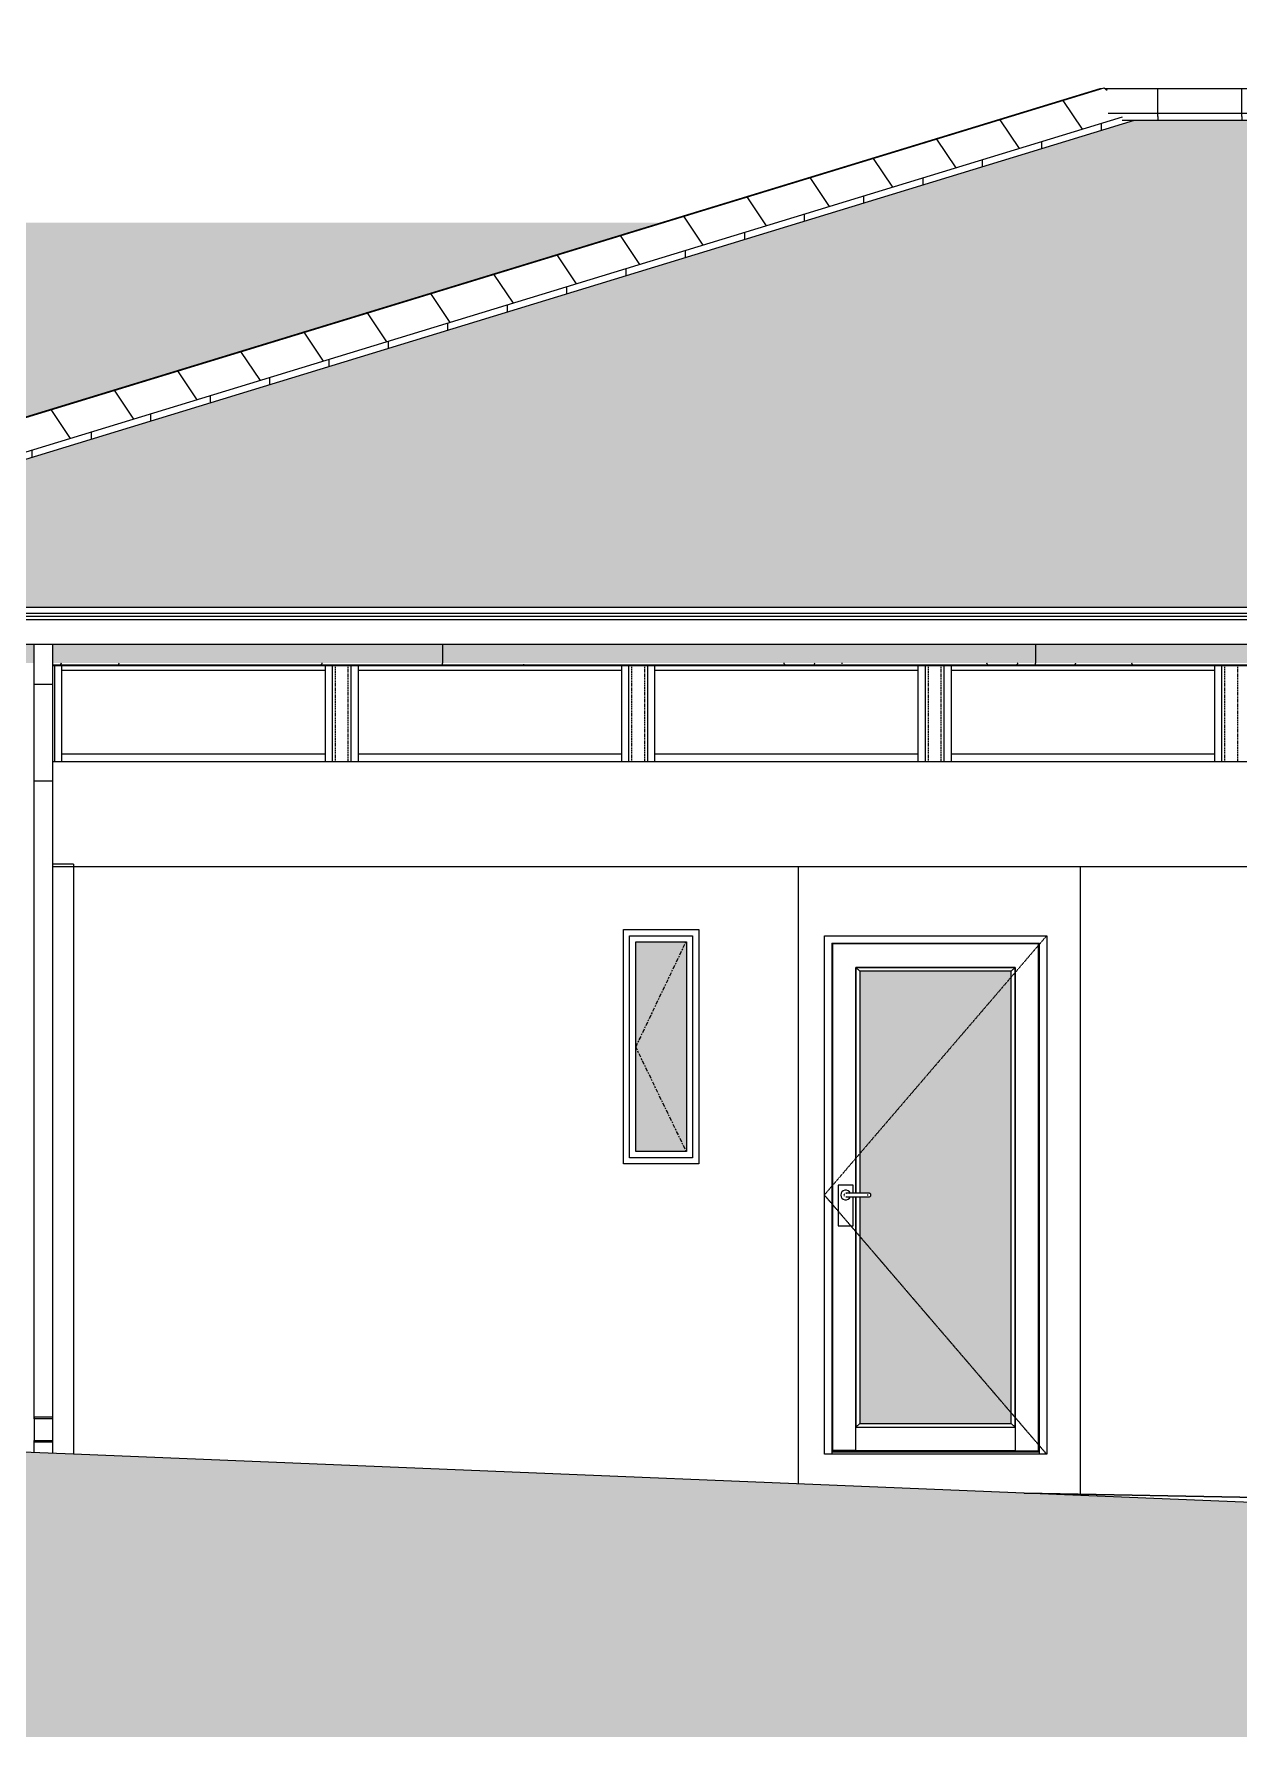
# Model space of a CAD drawing. Header units: millimetres. Extents: x -35517 to 139323, y -3702 to 5999.
# Drawn here: x 21487 to 26363, y -1145 to 5752 of the extents above; entities that cross this region are included whole.
import ezdxf

# ---------------------------------------------------------------- set-up
doc = ezdxf.new("R2010")
doc.units = ezdxf.units.MM
for name, pattern in [('Center', [31.75, 6.35, -4.7625, 15.875, -4.7625]), ('Detail Dash', [1.1, 0.55, -0.55]), ('Hidden', [7.14375, 4.7625, -2.38125])]:
    doc.linetypes.add(name, pattern=pattern)
for name, color, linetype, lineweight in [('A-DETL-GENF', 92, 'Continuous', 5), ('A-DETL-MEDM', 33, 'Continuous', 18), ('A-DOOR', 31, 'Continuous', 5), ('A-GENM', 13, 'Continuous', 5), ('A-GLAZ', 151, 'Continuous', 5), ('A-GLAZ-CWMG', 51, 'Continuous', 5), ('A-ROOF', 132, 'Continuous', 9), ('A-ROOF-OTLN', 132, 'Continuous', 5), ('A-ROOF-PATT', 132, 'Continuous', 9), ('A-WALL', 113, 'Continuous', 9), ('C-TOPO', 7, 'Continuous', 5), ('I-WALL', 2, 'Continuous', 9), ('S-COLS', 52, 'Continuous', 5)]:
    doc.layers.add(name, color=color, linetype=linetype, lineweight=lineweight)

# ---------------------------------------------------------------- blocks, each defined once
blk = doc.blocks.new('Door Aluminium - Single Opening Out with Cill - Door Aluminium Single Opening Out with Cill 900x2100-1421189-GENERAL SOUTH ELEVATION')
at = {"layer": 'A-DOOR', "linetype": 'Detail Dash'}
h = blk.add_hatch(color=256, dxfattribs=at)
h.paths.add_polyline_path([(5005.2, 125.1), (5618.9, 125.1), (5618.9, 1956.9), (5005.2, 1956.9), (5005.2, 1057), (5047.3, 1055.9), (5049.7, 1053.5), (5048.6, 1049), (5049.4, 1046.2), (5046.2, 1043.8), (5041.6, 1043.5), (5034.1, 1043), (5005.2, 1043), (5005.2, 228.2)])
h.paths.add_polyline_path([(5035.6, 1046.5), (5038.6, 1050), (5035.6, 1051.8), (5035.6, 1048.2)])
for p, q in [((4862.1, 1050), (5762.1, 2100)), ((4862.1, 1050), (5762.1, 2100)), ((4862.1, 1050), (5762.1, 0)), ((5762.1, 0), (4862.1, 1050))]:
    blk.add_line(p, q, dxfattribs=at)
at = {"layer": 'A-DOOR'}
for p, q in [((4892.1, 2070), (4892.1, 0)), ((4892.1, 2070), (5732.1, 2070)), ((5732.1, 2070), (5732.1, 0)), ((4895.1, 2067), (4895.1, 15)), ((5729.1, 2067), (4895.1, 2067)), ((5729.1, 14.3), (5729.1, 2067)), ((4990.1, 1056.8), (4990.1, 1972)), ((4990.1, 1972), (5634.1, 1972)), ((5005.2, 1956.9), (4990.2, 1971.8)), ((4990.2, 1971.8), (4990.2, 1056.8)), ((5633.9, 1971.8), (4990.2, 1971.8)), ((5005.2, 1956.9), (5005.2, 1056.8)), ((5618.9, 1956.9), (5005.2, 1956.9)), ((5633.9, 1971.8), (5618.9, 1956.9)), ((5618.9, 125.1), (5618.9, 1956.9)), ((5633.9, 110.2), (5633.9, 1971.8)), ((5634.1, 1972), (5634.1, 14.3)), ((4978.6, 1090), (4918.6, 1090)), ((4918.6, 1090), (4918.6, 925)), ((5035.6, 1057), (4963.6, 1057)), ((4963.6, 1043), (5035.6, 1043)), ((4978.6, 1056.6), (4978.6, 1090)), ((4978.6, 925), (4978.6, 1043.2)), ((4990.1, 15), (4990.1, 1043.2)), ((4990.2, 1043.2), (4990.2, 110.2)), ((5005.2, 1043.2), (5005.2, 125.1)), ((4918.6, 925), (4978.6, 925)), ((4990.1, 15), (4990.1, 110)), ((4990.1, 110), (5634.1, 110)), ((5005.2, 125.1), (4990.2, 110.2)), ((4990.2, 110.2), (5633.9, 110.2)), ((5005.2, 125.1), (5618.9, 125.1)), ((5618.9, 125.1), (5633.9, 110.2)), ((5634.1, 110), (5634.1, 15)), ((4895.1, 34.4), (4892.1, 34.4)), ((4892.1, 30.9), (4895.1, 30.9)), ((4892.1, 26.4), (4895.1, 26.4)), ((4892.1, 23.3), (4895.1, 23.3)), ((4892.1, 10.9), (5732.1, 10.9)), ((4892.1, 10.6), (5732.1, 10.6)), ((4990.1, 15), (4895.1, 15)), ((4907.1, 14.9), (5619.1, 14.9)), ((4990.1, 15), (5634.1, 15)), ((5619.1, 14.3), (5634.1, 14.3)), ((5634.1, 14.3), (5729.1, 14.3)), ((5732.1, 34.4), (5729.1, 34.4)), ((5729.1, 30.9), (5732.1, 30.9)), ((5729.1, 26.4), (5732.1, 26.4)), ((5729.1, 23.3), (5732.1, 23.3))]:
    blk.add_line(p, q, dxfattribs=at)
at = {"layer": 'A-DOOR', "flags": 128}
for points in [[(4963.6, 1057), (4963, 1057), (4962.4, 1057), (4961.8, 1057), (4961.2, 1057), (4960.6, 1057), (4960.1, 1057), (4959.5, 1057), (4958.9, 1057), (4958.3, 1057), (4957.8, 1057), (4957.2, 1057), (4956.7, 1057), (4956.2, 1057), (4955.6, 1057), (4955.1, 1057), (4954.7, 1057), (4954.2, 1057), (4953.7, 1057), (4953.3, 1057), (4952.9, 1057), (4952.4, 1057), (4952.1, 1057), (4951.7, 1057), (4951.3, 1057), (4951, 1057), (4950.7, 1057), (4950.4, 1057), (4950.1, 1057), (4949.9, 1057), (4949.6, 1057), (4949.4, 1057), (4949.2, 1057), (4949.1, 1057), (4948.9, 1057), (4948.8, 1057), (4948.7, 1057), (4948.7, 1057), (4948.6, 1057), (4948.6, 1057)], [(4948.6, 1043), (4948.6, 1043), (4948.7, 1043), (4948.7, 1043), (4948.8, 1043), (4948.9, 1043), (4949, 1043), (4949.2, 1043), (4949.4, 1043), (4949.6, 1043), (4949.8, 1043), (4950, 1043), (4950.3, 1043), (4950.6, 1043), (4950.9, 1043), (4951.2, 1043), (4951.6, 1043), (4952, 1043), (4952.3, 1043), (4952.7, 1043), (4953.2, 1043), (4953.6, 1043), (4954.1, 1043), (4954.5, 1043), (4955, 1043), (4955.5, 1043), (4956, 1043), (4956.5, 1043), (4957.1, 1043), (4957.6, 1043), (4958.2, 1043), (4958.7, 1043), (4959.3, 1043), (4959.9, 1043), (4960.5, 1043), (4961.1, 1043), (4961.7, 1043), (4962.3, 1043), (4962.9, 1043), (4963.5, 1043), (4963.6, 1043)], [(5043.6, 1057), (5043.6, 1057), (5043.6, 1057), (5043.6, 1057), (5043.5, 1057), (5043.5, 1057), (5043.4, 1057), (5043.3, 1057), (5043.2, 1057), (5043.1, 1057), (5043, 1057), (5042.9, 1057), (5042.7, 1057), (5042.6, 1057), (5042.4, 1057), (5042.2, 1057), (5042, 1057), (5041.8, 1057), (5041.6, 1057), (5041.4, 1057), (5041.2, 1057), (5041, 1057), (5040.7, 1057), (5040.5, 1057), (5040.2, 1057), (5039.9, 1057), (5039.7, 1057), (5039.4, 1057), (5039.1, 1057), (5038.8, 1057), (5038.5, 1057), (5038.2, 1057), (5037.9, 1057), (5037.6, 1057), (5037.3, 1057), (5037, 1057), (5036.7, 1057), (5036.3, 1057), (5036, 1057), (5035.7, 1057), (5035.6, 1057)], [(5035.6, 1043), (5035.9, 1043), (5036.3, 1043), (5036.6, 1043), (5036.9, 1043), (5037.2, 1043), (5037.5, 1043), (5037.8, 1043), (5038.1, 1043), (5038.4, 1043), (5038.7, 1043), (5039, 1043), (5039.3, 1043), (5039.6, 1043), (5039.9, 1043), (5040.1, 1043), (5040.4, 1043), (5040.6, 1043), (5040.9, 1043), (5041.1, 1043), (5041.4, 1043), (5041.6, 1043), (5041.8, 1043), (5042, 1043), (5042.2, 1043), (5042.3, 1043), (5042.5, 1043), (5042.7, 1043), (5042.8, 1043), (5043, 1043), (5043.1, 1043), (5043.2, 1043), (5043.3, 1043), (5043.4, 1043), (5043.4, 1043), (5043.5, 1043), (5043.5, 1043), (5043.6, 1043), (5043.6, 1043), (5043.6, 1043)]]:
    blk.add_lwpolyline(points, dxfattribs=at)
at = {"layer": 'A-DOOR'}
for centre, radius, start, end in [((4948.6, 1050), 20, 19.81813, 180), ((4948.6, 1050), 20, 180, 340.07082), ((4948.6, 1050), 7, 135, 180), ((4948.6, 1050), 7, 180, 225), ((4948.6, 1050), 7, 270, 295.61428), ((4948.6, 1050), 7, 60, 75), ((5043.6, 1050), 7, 165, 180), ((5043.6, 1050), 7, 180, 195), ((5043.6, 1050), 7, 0, 105), ((5043.6, 1050), 7, 255, 0)]:
    blk.add_arc(centre, radius, start, end, dxfattribs=at)
blk = doc.blocks.new('Durowin 949 x 305 - NCS6 - NCS6-1327012-GENERAL SOUTH ELEVATION')
at = {"layer": 'A-GLAZ'}
blk.add_hatch(color=256, dxfattribs=at).paths.add_polyline_path([(4098.6, 1226), (4303.6, 1226), (4303.6, 2075), (4098.6, 2075), (4098.6, 1431)])
for p, q in [((4073.6, 1201), (4073.6, 2100)), ((4073.6, 2100), (4328.6, 2100)), ((4098.6, 2075), (4303.6, 2075)), ((4098.6, 1226), (4098.6, 2075)), ((4303.6, 2075), (4303.6, 1226)), ((4328.6, 2100), (4328.6, 1201)), ((4328.6, 1201), (4073.6, 1201)), ((4303.6, 1226), (4098.6, 1226))]:
    blk.add_line(p, q, dxfattribs=at)
at = {"layer": 'A-GLAZ', "linetype": 'Center'}
for p in [(4301.5, 2075), (4303.6, 1226)]:
    blk.add_line(p, (4098.6, 1650.5), dxfattribs=at)
blk = doc.blocks.new('Column Steel Square Hollow Sections - 75x75-1394927-GENERAL SOUTH ELEVATION')
at = {"layer": 'S-COLS', "linetype": 'Hidden'}
for p, q in [((483.1, 2805), (483.1, 3195)), ((534.1, 3195), (534.1, 2805))]:
    blk.add_line(p, q, dxfattribs=at)
blk = doc.blocks.new('Downpipe - Downpipe-V233-GENERAL SOUTH ELEVATION')
at = {"layer": 'A-GENM'}
for p, q in [((1663.6, 3119), (1663.6, 3280.1)), ((1738.6, 3280.1), (1738.6, 3119)), ((1663.6, 2727.6), (1663.6, 3119)), ((1663.6, 3119), (1738.6, 3119)), ((1738.6, 3119), (1738.6, 2727.6)), ((1663.6, 144.1), (1663.6, 2727.6)), ((1663.6, 2727.6), (1738.6, 2727.6)), ((1738.6, 2727.6), (1738.6, 144.1)), ((1663.6, 151.5), (1738.6, 151.5)), ((1663.6, 151.5), (1663.6, 55.9)), ((1738.6, 144.1), (1663.6, 144.1)), ((1738.6, 151.5), (1738.6, 55.9)), ((1663.6, 55.9), (1738.6, 55.9)), ((1663.6, 48.6), (1663.6, 55.9)), ((1738.6, 48.6), (1663.6, 48.6)), ((1663.6, 6.5), (1663.6, 48.6)), ((1738.6, 55.9), (1738.6, 48.6)), ((1738.6, 48.6), (1738.6, 3.5))]:
    blk.add_line(p, q, dxfattribs=at)
blk = doc.blocks.new('FP_238-GENERAL SOUTH ELEVATION')
at = {"layer": 'A-ROOF-OTLN'}
blk.add_line((1738.6, 3195), (12471.1, 3195), dxfattribs=at)
at = {"layer": 'A-ROOF-PATT', "lineweight": 5}
for p, q in [((1738.6, 3197), (12471.1, 3197)), ((1766.9, 3194.7), (1766.7, 3194.5)), ((1767.1, 3194.8), (1766.9, 3194.7)), ((1767.3, 3195), (1767.1, 3194.8)), ((1767.5, 3195.1), (1767.3, 3195)), ((1767.6, 3195.3), (1767.5, 3195.1)), ((1767.8, 3195.5), (1767.6, 3195.3)), ((1768, 3195.7), (1767.8, 3195.5)), ((1768.2, 3195.9), (1768, 3195.7)), ((1768.4, 3196.2), (1768.2, 3195.9)), ((1768.6, 3196.4), (1768.4, 3196.2)), ((1768.8, 3196.6), (1768.6, 3196.4)), ((1769, 3196.9), (1768.8, 3196.6)), ((1769.2, 3197.1), (1769, 3196.9)), ((1769.4, 3197.4), (1769.2, 3197.1)), ((1769.5, 3197.7), (1769.4, 3197.4)), ((1769.7, 3198), (1769.5, 3197.7)), ((1769.9, 3198.3), (1769.7, 3198)), ((1770.1, 3198.6), (1769.9, 3198.3)), ((1770.3, 3198.9), (1770.1, 3198.6)), ((1770.5, 3199.2), (1770.3, 3198.9)), ((1770.7, 3199.5), (1770.5, 3199.2)), ((1770.9, 3199.9), (1770.7, 3199.5)), ((1771.1, 3200.2), (1770.9, 3199.9)), ((1771.3, 3200.5), (1771.1, 3200.2)), ((1771.4, 3200.9), (1771.3, 3200.5)), ((1771.6, 3201.2), (1771.4, 3200.9)), ((1771.8, 3201.6), (1771.6, 3201.2)), ((1772, 3201.9), (1771.8, 3201.6)), ((1772.2, 3202.3), (1772, 3201.9)), ((1772.4, 3202.7), (1772.2, 3202.3)), ((1772.6, 3203), (1772.4, 3202.7)), ((1772.8, 3203.4), (1772.6, 3203)), ((1773, 3203.8), (1772.8, 3203.4)), ((1773.1, 3204.1), (1773, 3203.8)), ((1773.3, 3204.5), (1773.1, 3204.1)), ((1905.4, 3193.9), (1939, 3193.9)), ((1999.7, 3193.9), (1999.5, 3193.8)), ((1999.9, 3193.9), (1999.7, 3193.9)), ((2000.1, 3193.9), (1999.9, 3193.9)), ((2000.3, 3194), (2000.1, 3193.9)), ((2000.5, 3194.1), (2000.3, 3194)), ((2000.7, 3194.2), (2000.5, 3194.1)), ((2000.9, 3194.2), (2000.7, 3194.2)), ((2001.1, 3194.4), (2000.9, 3194.2)), ((2001.3, 3194.5), (2001.1, 3194.4)), ((2001.5, 3194.6), (2001.3, 3194.5)), ((2001.7, 3194.8), (2001.5, 3194.6)), ((2001.8, 3194.9), (2001.7, 3194.8)), ((2002, 3195.1), (2001.8, 3194.9)), ((2002.2, 3195.3), (2002, 3195.1)), ((2002.4, 3195.5), (2002.2, 3195.3)), ((2002.6, 3195.7), (2002.4, 3195.5)), ((2002.8, 3195.9), (2002.6, 3195.7)), ((2003, 3196.1), (2002.8, 3195.9)), ((2003.2, 3196.3), (2003, 3196.1)), ((2003.4, 3196.6), (2003.2, 3196.3)), ((2003.6, 3196.8), (2003.4, 3196.6)), ((2003.8, 3197.1), (2003.6, 3196.8)), ((2004, 3197.4), (2003.8, 3197.1)), ((2004.1, 3197.6), (2004, 3197.4)), ((2004.3, 3197.9), (2004.1, 3197.6)), ((2004.5, 3198.2), (2004.3, 3197.9)), ((2004.7, 3198.5), (2004.5, 3198.2)), ((2004.9, 3198.8), (2004.7, 3198.5)), ((2005.1, 3199.2), (2004.9, 3198.8)), ((2005.3, 3199.5), (2005.1, 3199.2)), ((2005.5, 3199.8), (2005.3, 3199.5)), ((2005.7, 3200.2), (2005.5, 3199.8)), ((2005.9, 3200.5), (2005.7, 3200.2)), ((2006.1, 3200.9), (2005.9, 3200.5)), ((2006.2, 3201.2), (2006.1, 3200.9)), ((2006.4, 3201.6), (2006.2, 3201.2)), ((2006.6, 3201.9), (2006.4, 3201.6)), ((2006.8, 3202.3), (2006.6, 3201.9)), ((2007, 3202.6), (2006.8, 3202.3)), ((2007.2, 3203), (2007, 3202.6)), ((2007.4, 3203.4), (2007.2, 3203)), ((2007.6, 3203.8), (2007.4, 3203.4)), ((2007.8, 3204.1), (2007.6, 3203.8)), ((2008, 3204.5), (2007.8, 3204.1)), ((2108.6, 3193.9), (2142.2, 3193.9)), ((2616.6, 3193.9), (2650.2, 3193.9)), ((2821, 3193.9), (2820.8, 3193.8)), ((2821.2, 3193.9), (2821, 3193.9)), ((2821.3, 3193.9), (2821.2, 3193.9)), ((2821.5, 3194), (2821.3, 3193.9)), ((2821.7, 3194.1), (2821.5, 3194)), ((2821.9, 3194.2), (2821.7, 3194.1)), ((2822.1, 3194.2), (2821.9, 3194.2)), ((2822.3, 3194.4), (2822.1, 3194.2)), ((2822.5, 3194.5), (2822.3, 3194.4)), ((2822.7, 3194.6), (2822.5, 3194.5)), ((2822.9, 3194.8), (2822.7, 3194.6)), ((2823.1, 3194.9), (2822.9, 3194.8)), ((2823.3, 3195.1), (2823.1, 3194.9)), ((2823.5, 3195.3), (2823.3, 3195.1)), ((2823.6, 3195.5), (2823.5, 3195.3)), ((2823.8, 3195.7), (2823.6, 3195.5)), ((2824, 3195.9), (2823.8, 3195.7)), ((2824.2, 3196.1), (2824, 3195.9)), ((2824.4, 3196.3), (2824.2, 3196.1)), ((2824.6, 3196.6), (2824.4, 3196.3)), ((2824.8, 3196.8), (2824.6, 3196.6)), ((2825, 3197.1), (2824.8, 3196.8)), ((2825.2, 3197.4), (2825, 3197.1)), ((2825.4, 3197.6), (2825.2, 3197.4)), ((2825.6, 3197.9), (2825.4, 3197.6)), ((2825.7, 3198.2), (2825.6, 3197.9)), ((2825.9, 3198.5), (2825.7, 3198.2)), ((2826.1, 3198.8), (2825.9, 3198.5)), ((2826.3, 3199.2), (2826.1, 3198.8)), ((2826.5, 3199.5), (2826.3, 3199.2)), ((2826.7, 3199.8), (2826.5, 3199.5)), ((2826.9, 3200.2), (2826.7, 3199.8)), ((2827.1, 3200.5), (2826.9, 3200.2)), ((2827.3, 3200.9), (2827.1, 3200.5)), ((2827.5, 3201.2), (2827.3, 3200.9)), ((2827.7, 3201.6), (2827.5, 3201.2)), ((2827.9, 3201.9), (2827.7, 3201.6)), ((2828, 3202.3), (2827.9, 3201.9)), ((2828.2, 3202.6), (2828, 3202.3)), ((2828.4, 3203), (2828.2, 3202.6)), ((2828.6, 3203.4), (2828.4, 3203)), ((2828.8, 3203.8), (2828.6, 3203.4)), ((2829, 3204.1), (2828.8, 3203.8)), ((2829.2, 3204.5), (2829, 3204.1)), ((2921.4, 3193.9), (2955, 3193.9)), ((3055.6, 3193.9), (3055.4, 3193.8)), ((3055.8, 3193.9), (3055.6, 3193.9)), ((3056, 3193.9), (3055.8, 3193.9)), ((3056.1, 3194), (3056, 3193.9)), ((3226.2, 3193.9), (3259.8, 3193.9)), ((3317.1, 3197), (3317.1, 3204.5)), ((3645.5, 3199.1), (3645.3, 3199.4)), ((3645.7, 3198.8), (3645.5, 3199.1)), ((3645.9, 3198.5), (3645.7, 3198.8)), ((3646.1, 3198.2), (3645.9, 3198.5)), ((3646.3, 3197.9), (3646.1, 3198.2)), ((3646.5, 3197.6), (3646.3, 3197.9)), ((3646.7, 3197.3), (3646.5, 3197.6)), ((3646.8, 3197), (3646.7, 3197.3)), ((3647, 3196.8), (3646.8, 3197)), ((3647.2, 3196.5), (3647, 3196.8)), ((3647.4, 3196.3), (3647.2, 3196.5)), ((3647.6, 3196.1), (3647.4, 3196.3)), ((3647.8, 3195.8), (3647.6, 3196.1)), ((3648, 3195.6), (3647.8, 3195.8)), ((3648.2, 3195.4), (3648, 3195.6)), ((3648.4, 3195.2), (3648.2, 3195.4)), ((3648.5, 3195.1), (3648.4, 3195.2)), ((3648.7, 3194.9), (3648.5, 3195.1)), ((3648.9, 3194.7), (3648.7, 3194.9)), ((3649.1, 3194.6), (3648.9, 3194.7)), ((3649.3, 3194.5), (3649.1, 3194.6)), ((3649.5, 3194.3), (3649.3, 3194.5)), ((3649.7, 3194.2), (3649.5, 3194.3)), ((3649.9, 3194.1), (3649.7, 3194.2)), ((3650.1, 3194.1), (3649.9, 3194.1)), ((3650.3, 3194), (3650.1, 3194.1)), ((3650.4, 3193.9), (3650.3, 3194)), ((3650.6, 3193.9), (3650.4, 3193.9)), ((3650.8, 3193.9), (3650.6, 3193.9)), ((3651, 3193.8), (3650.8, 3193.9)), ((3835.8, 3193.9), (3869.4, 3193.9)), ((4140.6, 3193.9), (4174.2, 3193.9)), ((4343.8, 3193.9), (4377.4, 3193.9)), ((4463.4, 3193.9), (4463.2, 3193.8)), ((4463.6, 3193.9), (4463.4, 3193.9)), ((4463.8, 3193.9), (4463.6, 3193.9)), ((4464, 3194), (4463.8, 3193.9)), ((4464.2, 3194.1), (4464, 3194)), ((4464.4, 3194.1), (4464.2, 3194.1)), ((4464.5, 3194.2), (4464.4, 3194.1)), ((4464.7, 3194.4), (4464.5, 3194.2)), ((4464.9, 3194.5), (4464.7, 3194.4)), ((4465.1, 3194.6), (4464.9, 3194.5)), ((4465.3, 3194.7), (4465.1, 3194.6)), ((4465.5, 3194.9), (4465.3, 3194.7)), ((4465.7, 3195.1), (4465.5, 3194.9)), ((4465.9, 3195.2), (4465.7, 3195.1)), ((4466.1, 3195.4), (4465.9, 3195.2)), ((4466.3, 3195.6), (4466.1, 3195.4)), ((4466.5, 3195.8), (4466.3, 3195.6)), ((4466.6, 3196.1), (4466.5, 3195.8)), ((4466.8, 3196.3), (4466.6, 3196.1)), ((4467, 3196.5), (4466.8, 3196.3)), ((4467.2, 3196.8), (4467, 3196.5)), ((4467.4, 3197.1), (4467.2, 3196.8)), ((4467.6, 3197.3), (4467.4, 3197.1)), ((4698.6, 3204.1), (4698.4, 3204.5)), ((4698.8, 3203.8), (4698.6, 3204.1)), ((4699, 3203.4), (4698.8, 3203.8)), ((4699.2, 3203), (4699, 3203.4)), ((4699.4, 3202.6), (4699.2, 3203)), ((4699.6, 3202.3), (4699.4, 3202.6)), ((4699.8, 3201.9), (4699.6, 3202.3)), ((4700, 3201.6), (4699.8, 3201.9)), ((4700.2, 3201.2), (4700, 3201.6)), ((4700.4, 3200.9), (4700.2, 3201.2)), ((4700.5, 3200.5), (4700.4, 3200.9)), ((4700.7, 3200.2), (4700.5, 3200.5)), ((4700.9, 3199.8), (4700.7, 3200.2)), ((4701.1, 3199.5), (4700.9, 3199.8)), ((4701.3, 3199.2), (4701.1, 3199.5)), ((4701.5, 3198.8), (4701.3, 3199.2)), ((4701.7, 3198.5), (4701.5, 3198.8)), ((4701.9, 3198.2), (4701.7, 3198.5)), ((4702.1, 3197.9), (4701.9, 3198.2)), ((4702.3, 3197.6), (4702.1, 3197.9)), ((4702.5, 3197.4), (4702.3, 3197.6)), ((4702.7, 3197.1), (4702.5, 3197.4)), ((4702.8, 3196.8), (4702.7, 3197.1)), ((4703, 3196.6), (4702.8, 3196.8)), ((4703.2, 3196.3), (4703, 3196.6)), ((4703.4, 3196.1), (4703.2, 3196.3)), ((4703.6, 3195.9), (4703.4, 3196.1)), ((4703.8, 3195.7), (4703.6, 3195.9)), ((4704, 3195.5), (4703.8, 3195.7)), ((4704.2, 3195.3), (4704, 3195.5)), ((4704.4, 3195.1), (4704.2, 3195.3)), ((4704.6, 3194.9), (4704.4, 3195.1)), ((4704.8, 3194.8), (4704.6, 3194.9)), ((4705, 3194.6), (4704.8, 3194.8)), ((4705.1, 3194.5), (4705, 3194.6)), ((4705.3, 3194.4), (4705.1, 3194.5)), ((4705.5, 3194.2), (4705.3, 3194.4)), ((4705.7, 3194.2), (4705.5, 3194.2)), ((4705.9, 3194.1), (4705.7, 3194.2)), ((4706.1, 3194), (4705.9, 3194.1)), ((4706.3, 3193.9), (4706.1, 3194)), ((4706.5, 3193.9), (4706.3, 3193.9)), ((4706.7, 3193.9), (4706.5, 3193.9)), ((4706.9, 3193.8), (4706.7, 3193.9)), ((4816.6, 3194.3), (4816.4, 3194.2)), ((4816.8, 3194.4), (4816.6, 3194.3)), ((4817, 3194.5), (4816.8, 3194.4)), ((4817.2, 3194.7), (4817, 3194.5)), ((4817.3, 3194.8), (4817.2, 3194.7)), ((4817.5, 3195), (4817.3, 3194.8)), ((4817.7, 3195.1), (4817.5, 3195)), ((4817.9, 3195.3), (4817.7, 3195.1)), ((4818.1, 3195.5), (4817.9, 3195.3)), ((4818.3, 3195.7), (4818.1, 3195.5)), ((4818.5, 3195.9), (4818.3, 3195.7)), ((4818.7, 3196.2), (4818.5, 3195.9)), ((4818.9, 3196.4), (4818.7, 3196.2)), ((4819, 3196.6), (4818.9, 3196.4)), ((4819.2, 3196.9), (4819, 3196.6)), ((4819.4, 3197.2), (4819.2, 3196.9)), ((4819.6, 3197.4), (4819.4, 3197.2)), ((4819.8, 3197.7), (4819.6, 3197.4)), ((4820, 3198), (4819.8, 3197.7)), ((4820.2, 3198.3), (4820, 3198)), ((4820.4, 3198.6), (4820.2, 3198.3)), ((4820.6, 3198.9), (4820.4, 3198.6)), ((4820.8, 3199.2), (4820.6, 3198.9)), ((4820.9, 3199.5), (4820.8, 3199.2)), ((4821.1, 3199.9), (4820.9, 3199.5)), ((4821.3, 3200.2), (4821.1, 3199.9)), ((4821.5, 3200.5), (4821.3, 3200.2)), ((4821.7, 3200.9), (4821.5, 3200.5)), ((4821.9, 3201.2), (4821.7, 3200.9)), ((4822.1, 3201.6), (4821.9, 3201.2)), ((4822.3, 3201.9), (4822.1, 3201.6)), ((4822.5, 3202.3), (4822.3, 3201.9)), ((4822.6, 3202.7), (4822.5, 3202.3)), ((4822.8, 3203), (4822.6, 3202.7)), ((4823, 3203.4), (4822.8, 3203)), ((4823.2, 3203.8), (4823, 3203.4)), ((4823.4, 3204.1), (4823.2, 3203.8)), ((4823.6, 3204.5), (4823.4, 3204.1)), ((4851.8, 3193.9), (4885.4, 3193.9)), ((4933.3, 3204.1), (4933.1, 3204.5)), ((4933.5, 3203.8), (4933.3, 3204.1)), ((4933.6, 3203.4), (4933.5, 3203.8)), ((4933.8, 3203.1), (4933.6, 3203.4)), ((4934, 3202.7), (4933.8, 3203.1)), ((4934.2, 3202.3), (4934, 3202.7)), ((4934.4, 3202), (4934.2, 3202.3)), ((4934.6, 3201.6), (4934.4, 3202)), ((4934.8, 3201.3), (4934.6, 3201.6)), ((5057, 3194.6), (5056.8, 3194.7)), ((5057.2, 3194.4), (5057, 3194.6)), ((5057.3, 3194.3), (5057.2, 3194.4)), ((5057.5, 3194.2), (5057.3, 3194.3)), ((5057.7, 3194.1), (5057.5, 3194.2)), ((5057.9, 3194.1), (5057.7, 3194.1)), ((5058.1, 3194), (5057.9, 3194.1)), ((5058.3, 3193.9), (5058.1, 3194)), ((5058.5, 3193.9), (5058.3, 3193.9)), ((5058.6, 3193.9), (5058.5, 3193.9)), ((5058.8, 3193.8), (5058.6, 3193.9)), ((5156.6, 3193.9), (5190.2, 3193.9)), ((5461.4, 3193.9), (5495, 3193.9)), ((5519.9, 3204.1), (5519.7, 3204.5)), ((5520, 3203.8), (5519.9, 3204.1)), ((5520.2, 3203.4), (5520, 3203.8)), ((5520.4, 3203), (5520.2, 3203.4)), ((5520.6, 3202.7), (5520.4, 3203)), ((5520.8, 3202.3), (5520.6, 3202.7)), ((5521, 3201.9), (5520.8, 3202.3)), ((5521.2, 3201.6), (5521, 3201.9)), ((5521.4, 3201.2), (5521.2, 3201.6)), ((5521.6, 3200.9), (5521.4, 3201.2)), ((5521.8, 3200.5), (5521.6, 3200.9)), ((5522, 3200.2), (5521.8, 3200.5)), ((5522.1, 3199.8), (5522, 3200.2)), ((5522.3, 3199.5), (5522.1, 3199.8)), ((5522.5, 3199.2), (5522.3, 3199.5)), ((5522.7, 3198.9), (5522.5, 3199.2)), ((5522.9, 3198.6), (5522.7, 3198.9)), ((5523.1, 3198.3), (5522.9, 3198.6)), ((5523.3, 3198), (5523.1, 3198.3)), ((5523.5, 3197.7), (5523.3, 3198)), ((5523.7, 3197.4), (5523.5, 3197.7)), ((5523.9, 3197.1), (5523.7, 3197.4)), ((5524, 3196.9), (5523.9, 3197.1)), ((5524.2, 3196.6), (5524, 3196.9)), ((5524.4, 3196.4), (5524.2, 3196.6)), ((5524.6, 3196.1), (5524.4, 3196.4)), ((5524.8, 3195.9), (5524.6, 3196.1)), ((5525, 3195.7), (5524.8, 3195.9)), ((5525.2, 3195.5), (5525, 3195.7)), ((5525.4, 3195.3), (5525.2, 3195.5)), ((5525.6, 3195.1), (5525.4, 3195.3)), ((5525.8, 3194.9), (5525.6, 3195.1)), ((5526, 3194.8), (5525.8, 3194.9)), ((5526.1, 3194.6), (5526, 3194.8)), ((5526.3, 3194.5), (5526.1, 3194.6)), ((5526.5, 3194.4), (5526.3, 3194.5)), ((5526.7, 3194.3), (5526.5, 3194.4)), ((5526.9, 3194.2), (5526.7, 3194.3)), ((5527.1, 3194.1), (5526.9, 3194.2)), ((5636.6, 3193.9), (5636.4, 3193.8)), ((5636.8, 3193.9), (5636.6, 3193.9)), ((5637, 3193.9), (5636.8, 3193.9)), ((5637.2, 3194), (5637, 3193.9)), ((5637.4, 3194.1), (5637.2, 3194)), ((5637.5, 3194.2), (5637.4, 3194.1)), ((5637.7, 3194.2), (5637.5, 3194.2)), ((5637.9, 3194.4), (5637.7, 3194.2)), ((5638.1, 3194.5), (5637.9, 3194.4)), ((5638.3, 3194.6), (5638.1, 3194.5)), ((5638.5, 3194.8), (5638.3, 3194.6)), ((5638.7, 3194.9), (5638.5, 3194.8)), ((5638.9, 3195.1), (5638.7, 3194.9)), ((5639.1, 3195.3), (5638.9, 3195.1)), ((5639.3, 3195.5), (5639.1, 3195.3)), ((5639.5, 3195.7), (5639.3, 3195.5)), ((5639.6, 3195.9), (5639.5, 3195.7)), ((5639.8, 3196.1), (5639.6, 3195.9)), ((5640, 3196.3), (5639.8, 3196.1)), ((5640.2, 3196.6), (5640, 3196.3)), ((5640.4, 3196.8), (5640.2, 3196.6)), ((5640.6, 3197.1), (5640.4, 3196.8)), ((5640.8, 3197.4), (5640.6, 3197.1)), ((5641, 3197.6), (5640.8, 3197.4)), ((5641.2, 3197.9), (5641, 3197.6)), ((5641.4, 3198.2), (5641.2, 3197.9)), ((5641.6, 3198.5), (5641.4, 3198.2)), ((5641.8, 3198.8), (5641.6, 3198.5)), ((5641.9, 3199.2), (5641.8, 3198.8)), ((5642.1, 3199.5), (5641.9, 3199.2)), ((5642.3, 3199.8), (5642.1, 3199.5)), ((5642.5, 3200.2), (5642.3, 3199.8)), ((5642.7, 3200.5), (5642.5, 3200.2)), ((5642.9, 3200.9), (5642.7, 3200.5)), ((5643.1, 3201.2), (5642.9, 3200.9)), ((5643.3, 3201.6), (5643.1, 3201.2)), ((5643.5, 3201.9), (5643.3, 3201.6)), ((5643.7, 3202.3), (5643.5, 3201.9)), ((5643.9, 3202.6), (5643.7, 3202.3)), ((5644.1, 3203), (5643.9, 3202.6)), ((5644.2, 3203.4), (5644.1, 3203)), ((5644.4, 3203.8), (5644.2, 3203.4)), ((5644.6, 3204.1), (5644.4, 3203.8)), ((5644.8, 3204.5), (5644.6, 3204.1)), ((5717.1, 3197), (5717.1, 3204.5)), ((5871.2, 3193.9), (5871, 3193.8)), ((5871.4, 3193.9), (5871.2, 3193.9)), ((5871.6, 3193.9), (5871.4, 3193.9)), ((5871.8, 3194), (5871.6, 3193.9)), ((5872, 3194.1), (5871.8, 3194)), ((5872.2, 3194.2), (5872, 3194.1)), ((5872.4, 3194.2), (5872.2, 3194.2)), ((5872.6, 3194.4), (5872.4, 3194.2)), ((5872.7, 3194.5), (5872.6, 3194.4)), ((5872.9, 3194.6), (5872.7, 3194.5)), ((5873.1, 3194.8), (5872.9, 3194.6)), ((5873.3, 3194.9), (5873.1, 3194.8)), ((5873.5, 3195.1), (5873.3, 3194.9)), ((5873.7, 3195.3), (5873.5, 3195.1)), ((5873.9, 3195.4), (5873.7, 3195.3)), ((5874.1, 3195.7), (5873.9, 3195.4)), ((5874.3, 3195.9), (5874.1, 3195.7)), ((5874.5, 3196.1), (5874.3, 3195.9)), ((5874.7, 3196.3), (5874.5, 3196.1)), ((5874.8, 3196.6), (5874.7, 3196.3)), ((5875, 3196.8), (5874.8, 3196.6)), ((5875.2, 3197.1), (5875, 3196.8)), ((5875.4, 3197.3), (5875.2, 3197.1)), ((5875.6, 3197.6), (5875.4, 3197.3)), ((5875.8, 3197.9), (5875.6, 3197.6)), ((5876, 3198.2), (5875.8, 3197.9)), ((5876.2, 3198.5), (5876, 3198.2)), ((5876.4, 3198.8), (5876.2, 3198.5)), ((5876.6, 3199.1), (5876.4, 3198.8)), ((5876.8, 3199.5), (5876.6, 3199.1)), ((5876.9, 3199.8), (5876.8, 3199.5)), ((5877.1, 3200.1), (5876.9, 3199.8)), ((5877.3, 3200.5), (5877.1, 3200.1)), ((5877.5, 3200.8), (5877.3, 3200.5)), ((5877.7, 3201.2), (5877.5, 3200.8)), ((5877.9, 3201.5), (5877.7, 3201.2)), ((5878.1, 3201.9), (5877.9, 3201.5)), ((5878.3, 3202.3), (5878.1, 3201.9)), ((5878.5, 3202.6), (5878.3, 3202.3)), ((5878.7, 3203), (5878.5, 3202.6)), ((5878.9, 3203.4), (5878.7, 3203)), ((5879.1, 3203.7), (5878.9, 3203.4)), ((6071, 3193.9), (6104.6, 3193.9)), ((6106.4, 3204.1), (6106.3, 3204.5)), ((6106.6, 3203.8), (6106.4, 3204.1)), ((6106.8, 3203.4), (6106.6, 3203.8)), ((6107, 3203), (6106.8, 3203.4)), ((6107.2, 3202.6), (6107, 3203)), ((6107.4, 3202.3), (6107.2, 3202.6)), ((6107.6, 3201.9), (6107.4, 3202.3)), ((6107.8, 3201.6), (6107.6, 3201.9)), ((6108, 3201.2), (6107.8, 3201.6)), ((6108.2, 3200.9), (6108, 3201.2)), ((6108.4, 3200.5), (6108.2, 3200.9)), ((6108.6, 3200.2), (6108.4, 3200.5)), ((6108.7, 3199.8), (6108.6, 3200.2)), ((6108.9, 3199.5), (6108.7, 3199.8)), ((6109.1, 3199.2), (6108.9, 3199.5)), ((6109.3, 3198.8), (6109.1, 3199.2)), ((6109.5, 3198.5), (6109.3, 3198.8)), ((6109.7, 3198.2), (6109.5, 3198.5)), ((6109.9, 3197.9), (6109.7, 3198.2)), ((6110.1, 3197.6), (6109.9, 3197.9)), ((6110.3, 3197.4), (6110.1, 3197.6)), ((6110.5, 3197.1), (6110.3, 3197.4)), ((6110.7, 3196.8), (6110.5, 3197.1)), ((6110.8, 3196.6), (6110.7, 3196.8)), ((6111, 3196.3), (6110.8, 3196.6)), ((6111.2, 3196.1), (6111, 3196.3)), ((6111.4, 3195.9), (6111.2, 3196.1)), ((6111.6, 3195.7), (6111.4, 3195.9)), ((6111.8, 3195.5), (6111.6, 3195.7)), ((6112, 3195.3), (6111.8, 3195.5)), ((6112.2, 3195.1), (6112, 3195.3)), ((6112.4, 3194.9), (6112.2, 3195.1)), ((6112.6, 3194.8), (6112.4, 3194.9)), ((6112.8, 3194.6), (6112.6, 3194.8)), ((6113, 3194.5), (6112.8, 3194.6)), ((6113.1, 3194.4), (6113, 3194.5)), ((6113.3, 3194.2), (6113.1, 3194.4)), ((6113.5, 3194.2), (6113.3, 3194.2)), ((6113.7, 3194.1), (6113.5, 3194.2)), ((6113.9, 3194), (6113.7, 3194.1)), ((6114.1, 3193.9), (6113.9, 3194)), ((6114.3, 3193.9), (6114.1, 3193.9)), ((6114.5, 3193.9), (6114.3, 3193.9)), ((6114.7, 3193.8), (6114.5, 3193.9)), ((6375.8, 3193.9), (6409.4, 3193.9))]:
    blk.add_line(p, q, dxfattribs=at)
blk = doc.blocks.new('Rectangular Mullion - 30x75-V253-GENERAL SOUTH ELEVATION')
at = {"layer": 'A-GLAZ-CWMG'}
for p, q in [((6576.1, 3175), (6576.1, 3195)), ((6576.1, 3175), (7641.1, 3175)), ((7641.1, 3195), (7641.1, 3175))]:
    blk.add_line(p, q, dxfattribs=at)
blk = doc.blocks.new('Rectangular Mullion - 30x75-1463165-GENERAL SOUTH ELEVATION')
at = {"layer": 'A-GLAZ-CWMG'}
for p, q in [((20976.1, 2805), (20976.1, 2835)), ((22041.1, 2835), (20976.1, 2835)), ((22041.1, 2835), (22041.1, 2805))]:
    blk.add_line(p, q, dxfattribs=at)
blk = doc.blocks.new('Rectangular Mullion - 30x75-V254-GENERAL SOUTH ELEVATION')
at = {"layer": 'A-GLAZ-CWMG'}
for p, q in [((7641.1, 3195), (7641.1, 2805)), ((7671.1, 2805), (7671.1, 3195))]:
    blk.add_line(p, q, dxfattribs=at)
blk = doc.blocks.new('Rectangular Mullion - 30x75-V252-GENERAL SOUTH ELEVATION')
at = {"layer": 'A-GLAZ-CWMG'}
for p, q in [((7746.1, 3195), (7746.1, 2805)), ((7776.1, 2805), (7776.1, 3195))]:
    blk.add_line(p, q, dxfattribs=at)

msp = doc.modelspace()

# ---------------------------------------------------------------- hatches: boundary and pattern name
at = {"layer": 'A-DETL-GENF'}
h = msp.add_hatch(dxfattribs=at)
h.set_pattern_fill('FP_79', style=0, pattern_type=2)
h.set_pattern_definition([(45, (87898.65, 32702.56), (0, 179.99969), [127.279, -127.279]), (45, (87928.65, 32672.56), (0, 179.99969), [127.279, -127.279]), (45, (87958.65, 32642.56), (0, 179.99969), [127.279, -127.279]), (315, (87988.65, 32642.56), (179.99969, 0), [127.279, -127.279]), (315, (88018.65, 32672.56), (179.99969, 0), [127.279, -127.279]), (315, (88048.65, 32702.56), (179.99969, 0), [127.279, -127.279])])
h.paths.add_polyline_path([(55482, -1144.7), (55482, -678.1), (52429.3, -678.1), (50337, -545.5), (48151.9, -507.3), (42190.5, -493.3), (27389, -234.8), (20061.4, 64), (18816.8, 110), (18816.8, 607.5), (13669.1, 967.4), (13669.1, -1144.7), (53131.4, -1144.7)])
at = {"layer": 'A-ROOF-PATT', "lineweight": 5}
h = msp.add_hatch(dxfattribs=at)
h.set_pattern_fill('FP_46', color=256, style=0, pattern_type=2)
h.set_pattern_definition([(0, (19823.2, 3973.174), (323.85, 44.557), [76.2, -63.5, 88.9, -38.1, -165.1]), (0, (19823.2, 3973.174), (323.85, 44.557), [-266.7, 114.3, -50.8]), (0, (19899.4, 3975.03), (323.85, 44.557), [63.5, -241.3, 50.8, -76.2]), (0, (20051.8, 3970.39), (323.85, 44.557), [38.1, -393.7]), (90, (19823.2, 3973.17), (-107.95, 44.557), [42.701, -135.529]), (90, (19899.4, 3973.17), (-107.95, 44.557), [41.773, -136.457]), (90, (19962.9, 3973.17), (-107.95, 44.557), [38.988, -139.242]), (90, (20051.8, 3970.39), (-107.95, 44.557), [42.701, -135.529]), (90, (20089.9, 3970.39), (-107.95, 44.557), [42.701, -135.529]), (90, (20204.2, 3973.17), (-107.95, 44.557), [40.844, -137.385])])
h.paths.add_polyline_path([(19379.2, 3431.1), (19409.9, 3431.1), (19409.9, 3435.3), (19383.3, 3457.6), (19296.8, 3431.1)])
h.paths.add_polyline_path([(39802.2, 3431.1), (50788.5, 3431.1), (43198.3, 5751.7), (42091.3, 5413.3), (42080.7, 5414.6), (42082.2, 5440.6), (42067.7, 5455.4), (41967.8, 5424.8), (41967.8, 5402.9), (25941.2, 5402.9), (19492, 3431.1), (37188.9, 3431.1)])
h.paths.add_polyline_path([(50983.8, 3431.1), (50897.3, 3457.6), (50870.6, 3435.3), (50870.6, 3431.1)])
h = msp.add_hatch(dxfattribs=at)
h.set_pattern_fill('FP_59', color=256, style=0, pattern_type=2)
h.set_pattern_definition([(40.413, (22506.76, 4482.02), (-160.9185, -0.0017), [])])
h.paths.add_polyline_path([(19253.2, 3503.8), (19296.8, 3540.1), (25799.8, 5528.3), (25801.3, 5530.8), (19288.5, 3539.6), (19271.2, 3522)])
h = msp.add_hatch(dxfattribs=at)
h.set_pattern_fill('FP_65', color=256, style=0, pattern_type=2)
h.set_pattern_definition([(123.795, (22619.13, 4485.3), (-308.4, 0.001), [])])
h.paths.add_polyline_path([(19420.5, 3436.8), (25890.2, 5414.8), (25833.8, 5429.7), (25829.6, 5523.9), (25817.8, 5533.8), (19296.8, 3540.1)])
h = msp.add_hatch(dxfattribs=at)
h.set_pattern_fill('FP_55', color=256, style=0, pattern_type=2)
h.set_pattern_definition([(90, (33855.06, 5480.25), (-340, 2e-14), [])])
h.paths.add_polyline_path([(41967.8, 5429.7), (41967.8, 5530.8), (25821.4, 5530.8), (25829.6, 5523.9), (25833.8, 5429.7), (41668.5, 5429.7)])
h.paths.add_polyline_path([(25799.8, 5528.3), (25807.8, 5530.8), (25801.3, 5530.8)])
h = msp.add_hatch(dxfattribs=at)
h.set_pattern_fill('FP_61', color=256, style=0, pattern_type=2)
h.set_pattern_definition([(90, (22681, 4427.54), (-240.416, 1e-14), [])])
h.paths.add_polyline_path([(19420.5, 3424.6), (25890.2, 5402.9), (25890.2, 5414.8), (19420.5, 3436.8)])
h = msp.add_hatch(dxfattribs=at)
h.set_pattern_fill('FP_62', color=256, style=0, pattern_type=2)
h.set_pattern_definition([(90, (22681, 4413.8), (-240.416, 1e-14), [])])
h.paths.add_polyline_path([(19420.5, 3409.3), (25941.2, 5402.9), (25890.2, 5402.6), (19420.5, 3424.6)])
h = msp.add_hatch(dxfattribs=at)
h.set_pattern_fill('FP_53', color=256, style=0, pattern_type=2)
h.set_pattern_definition([(90, (33855.06, 5423.8), (-340, 2e-14), [])])
h.paths.add_polyline_path([(39802.2, 5417.9), (41967.8, 5417.9), (41967.8, 5429.7), (25833.8, 5429.7), (25878.6, 5417.9), (34575.5, 5417.9)])
h = msp.add_hatch(dxfattribs=at)
h.set_pattern_fill('FP_54', color=256, style=0, pattern_type=2)
h.set_pattern_definition([(90, (33855.8, 5410.36), (-340, 2e-14), [])])
h.paths.add_polyline_path([(39802.2, 5402.9), (41967.8, 5402.9), (41967.8, 5417.9), (25878.6, 5417.9), (25890.2, 5414.8), (25890.2, 5402.9), (34575.5, 5402.9)])
h = msp.add_hatch(dxfattribs=at)
h.set_pattern_fill('FP_43', color=252, style=0, pattern_type=2)
h.set_pattern_definition([(0, (19823.2, -7484.285), (323.85, 76.2), [76.2, -63.5, 88.9, -38.1, -165.1]), (0, (19823.2, -7484.285), (323.85, 76.2), [-266.7, 114.3, -50.8]), (0, (19899.4, -7481.11), (323.85, 76.2), [63.5, -241.3, 50.8, -76.2]), (0, (20051.8, -7489.05), (323.85, 76.2), [38.1, -393.7]), (90, (19823.2, -7484.28), (-107.95, 76.2), [73.025, -231.775]), (90, (19899.4, -7484.28), (-107.95, 76.2), [71.438, -233.363]), (90, (19962.9, -7484.28), (-107.95, 76.2), [66.675, -238.125]), (90, (20051.8, -7489.05), (-107.95, 76.2), [73.025, -231.775]), (90, (20089.9, -7489.05), (-107.95, 76.2), [73.025, -231.775]), (90, (20204.2, -7484.28), (-107.95, 76.2), [69.85, -234.95])])
h.paths.add_polyline_path([(19653.6, 4027.3), (20883.5, 4027.3), (24026.5, 4988.2), (19653.6, 4988.2), (19653.6, 4661.8)])
h.paths.add_polyline_path([(50553.6, 4027.3), (50553.6, 4988.2), (46247.5, 4988.2), (49390.5, 4027.3), (50400.6, 4027.3)])
h = msp.add_hatch(dxfattribs=at)
h.set_pattern_fill('FP_66', color=256, style=0, pattern_type=2)
h.set_pattern_definition([(0, (33615.85, 0), (406.4, 101.6), [33.528, -271.272, 33.528, -271.272, -1625.6]), (0, (33615.85, 0), (406.4, 101.6), [-609.6, 33.528, -576.072, 33.528, -271.272, -711.2]), (0, (33615.85, 0), (406.4, 101.6), [-1524, 33.528, -169.672, 33.528, -474.472]), (120, (33768.25, 50.8), (-291.1882, 301.1527), [33.528, -271.272, 33.528, -271.272, -1625.6]), (120, (33768.25, 50.8), (-291.1882, 301.1527), [-609.6, 33.528, -576.072, 33.528, -271.272, -711.2]), (120, (33768.25, 50.8), (-291.1882, 301.1527), [-1524, 33.528, -169.672, 33.528, -474.472]), (240, (33819.05, 254), (-115.2118, -402.7527), [33.528, -271.272, 33.528, -271.272, -1625.6]), (240, (33819.05, 254), (-115.2118, -402.7527), [-609.6, 33.528, -576.072, 33.528, -271.272, -711.2]), (240, (33819.05, 254), (-115.2118, -402.7527), [-1524, 33.528, -169.672, 33.528, -474.472])])
h.paths.add_polyline_path([(36045.5, 3204.5), (41894.3, 3204.5), (41894.3, 3280.1), (32369.3, 3280.1), (32369.3, 3204.5), (35963.9, 3204.5)])
h.paths.add_polyline_path([(50953.8, 3204.5), (50953.8, 3280.1), (41969.3, 3280.1), (41969.3, 3204.5), (50255.4, 3204.5)])
h.paths.add_polyline_path([(20202.4, 3204.5), (21486.8, 3204.5), (21486.8, 3280.1), (19326.8, 3280.1), (19326.8, 3204.5)])
h.paths.add_polyline_path([(21561.8, 3204.5), (32294.3, 3204.5), (32294.3, 3280.1), (21561.8, 3280.1), (21561.8, 3266)])
h = msp.add_hatch(dxfattribs=at)
h.set_pattern_fill('FP_67', color=256, style=0, pattern_type=2)
h.set_pattern_definition([(0, (35140.3, 3309.8), (0, 1200), []), (90, (35140.3, 3309.8), (-2400, 1e-13), [])])
h.paths.add_polyline_path([(36045.5, 3204.5), (41894.3, 3204.5), (41894.3, 3280.1), (32369.3, 3280.1), (32369.3, 3204.5), (35963.9, 3204.5)])
h.paths.add_polyline_path([(50953.8, 3204.5), (50953.8, 3280.1), (41969.3, 3280.1), (41969.3, 3204.5), (50255.4, 3204.5)])
h.paths.add_polyline_path([(20202.4, 3204.5), (21486.8, 3204.5), (21486.8, 3280.1), (19326.8, 3280.1), (19326.8, 3204.5)])
h.paths.add_polyline_path([(21561.8, 3204.5), (32294.3, 3204.5), (32294.3, 3280.1), (21561.8, 3280.1), (21561.8, 3266)])

# ---------------------------------------------------------------- linework, layer by layer
at = {"layer": 'A-DETL-MEDM'}
for p, q in [((21646.8, 0), (20267.9, 56.4)), ((27392.8, -235), (21646.8, 0))]:
    msp.add_line(p, q, dxfattribs=at)
at = {"layer": 'A-ROOF'}
for p, q in [((50983.8, 3405), (19296.8, 3405)), ((19492, 3431.1), (50788.5, 3431.1))]:
    msp.add_line(p, q, dxfattribs=at)
at = {"layer": 'A-ROOF-OTLN'}
for p, q in [((19288.5, 3539.6), (25801.3, 5530.8)), ((19296.8, 3540.1), (25817.8, 5533.8)), ((25801.3, 5530.8), (25799.8, 5528.3)), ((25801.3, 5530.8), (25807.8, 5530.8)), ((25817.8, 5533.8), (25829.6, 5523.9)), ((25821.4, 5530.8), (41967.8, 5530.8)), ((25890.2, 5414.8), (19420.5, 3436.8)), ((19420.5, 3409.3), (25941.2, 5402.9)), ((41967.8, 5429.7), (25833.8, 5429.7)), ((25890.2, 5402.9), (41967.8, 5402.9)), ((51083.8, 3392.3), (19196.8, 3392.3)), ((51083.8, 3379.6), (19196.8, 3379.6)), ((32294.3, 3280.1), (19247.6, 3280.1))]:
    msp.add_line(p, q, dxfattribs=at)
at = {"layer": 'A-WALL'}
for p, q in [((24579.3, 2380), (24579.3, -119.9)), ((25721.3, 2380), (25721.3, -161.6)), ((23871.8, 1176), (23871.8, 2125)), ((23871.8, 2125), (24176.8, 2125)), ((24176.8, 2125), (24176.8, 1176)), ((24685.3, 0), (24685.3, 2100)), ((24685.3, 2100), (25585.3, 2100)), ((25585.3, 2100), (25585.3, 0)), ((24176.8, 1176), (23871.8, 1176)), ((25585.3, 0), (24685.3, 0))]:
    msp.add_line(p, q, dxfattribs=at)
at = {"layer": 'C-TOPO'}
for p, q in [((25493.6, -157.3), (31308.9, -266.9)), ((40066.4, -431.8), (25493.6, -157.3))]:
    msp.add_line(p, q, dxfattribs=at)
at = {"layer": 'I-WALL'}
for p, q in [((32294.3, 2805), (21561.8, 2805)), ((21561.8, 2380), (32294.3, 2380))]:
    msp.add_line(p, q, dxfattribs=at)
at = {"layer": 'S-COLS'}
for q in [(21561.8, 2390), (21646.8, 0)]:
    msp.add_line((21646.8, 2390), q, dxfattribs=at)

# ---------------------------------------------------------------- block references
at = {"layer": 'A-DOOR', "linetype": 'Detail Dash'}
msp.add_blockref('Door Aluminium - Single Opening Out with Cill - Door Aluminium Single Opening Out with Cill 900x2100-1421189-GENERAL SOUTH ELEVATION', (19823.2, 0), dxfattribs=at)
at = {"layer": 'A-GENM'}
msp.add_blockref('Downpipe - Downpipe-V233-GENERAL SOUTH ELEVATION', (19823.2, 0), dxfattribs=at)
at = {"layer": 'A-GLAZ'}
msp.add_blockref('Durowin 949 x 305 - NCS6 - NCS6-1327012-GENERAL SOUTH ELEVATION', (19823.2, 0), dxfattribs=at)
at = {"layer": 'A-GLAZ-CWMG'}
for name, p in [('Rectangular Mullion - 30x75-V252-GENERAL SOUTH ELEVATION', (13823.2, 0)), ('Rectangular Mullion - 30x75-V253-GENERAL SOUTH ELEVATION', (15023.2, 0)), ('Rectangular Mullion - 30x75-V254-GENERAL SOUTH ELEVATION', (15023.2, 0)), ('Rectangular Mullion - 30x75-V252-GENERAL SOUTH ELEVATION', (15023.2, 0)), ('Rectangular Mullion - 30x75-V253-GENERAL SOUTH ELEVATION', (16223.2, 0)), ('Rectangular Mullion - 30x75-V254-GENERAL SOUTH ELEVATION', (16223.2, 0)), ('Rectangular Mullion - 30x75-V252-GENERAL SOUTH ELEVATION', (16223.2, 0)), ('Rectangular Mullion - 30x75-V253-GENERAL SOUTH ELEVATION', (17423.2, 0)), ('Rectangular Mullion - 30x75-V254-GENERAL SOUTH ELEVATION', (17423.2, 0)), ('Rectangular Mullion - 30x75-V252-GENERAL SOUTH ELEVATION', (17423.2, 0)), ('Rectangular Mullion - 30x75-V253-GENERAL SOUTH ELEVATION', (18623.2, 0)), ('Rectangular Mullion - 30x75-V254-GENERAL SOUTH ELEVATION', (18623.2, 0)), ('Rectangular Mullion - 30x75-1463165-GENERAL SOUTH ELEVATION', (623.2, 0)), ('Rectangular Mullion - 30x75-1463165-GENERAL SOUTH ELEVATION', (1823.2, 0)), ('Rectangular Mullion - 30x75-1463165-GENERAL SOUTH ELEVATION', (3023.2, 0)), ('Rectangular Mullion - 30x75-1463165-GENERAL SOUTH ELEVATION', (4223.2, 0))]:
    msp.add_blockref(name, p, dxfattribs=at)
at = {"layer": 'A-ROOF-OTLN'}
msp.add_blockref('FP_238-GENERAL SOUTH ELEVATION', (19823.2, 0), dxfattribs=at)
at = {"layer": 'S-COLS', "linetype": 'Hidden'}
for p in [(22223.2, 0), (23423.2, 0), (24623.2, 0), (25823.2, 0)]:
    msp.add_blockref('Column Steel Square Hollow Sections - 75x75-1394927-GENERAL SOUTH ELEVATION', p, dxfattribs=at)

doc.saveas('drawing.dxf')
